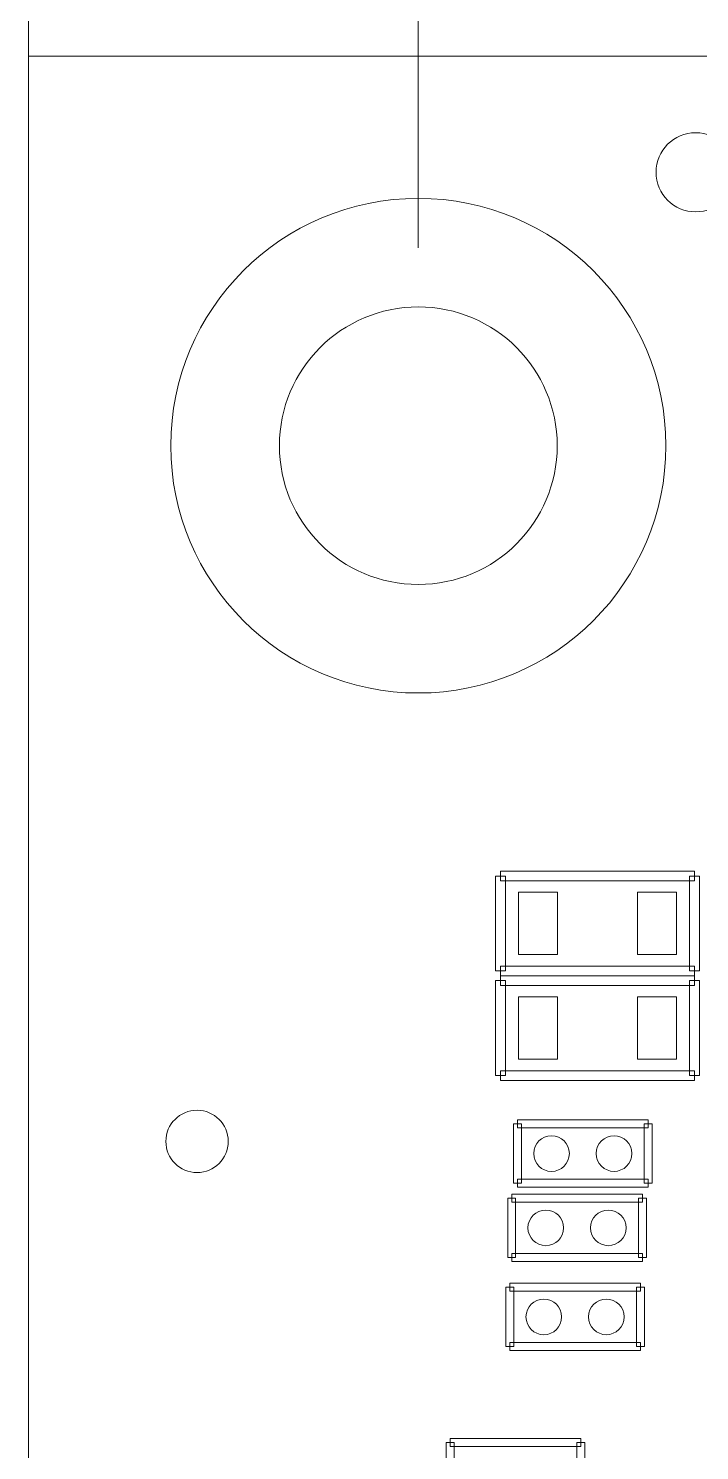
# Model space of a CAD drawing. Header units: millimetres. Extents: x -32 to 79, y -57 to 20.
# Drawn here: x -31.56 to -22.95, y -15.25 to 3.01 of the extents above; entities that cross this region are included whole.
import ezdxf

# ---------------------------------------------------------------- set-up
doc = ezdxf.new("R2010")
doc.units = ezdxf.units.MM
doc.header["$MEASUREMENT"] = 0
for name, color, linetype in [('BG_OUTLINE', 7, 'Continuous'), ('BG_SILKSCREEN_TOP', 7, 'Continuous'), ('PG_SILKSCREEN_TOP', 7, 'Continuous'), ('PIN_TOP', 7, 'Continuous')]:
    doc.layers.add(name, color=color, linetype=linetype)

msp = doc.modelspace()

# ---------------------------------------------------------------- linework, layer by layer
at = {"layer": 'BG_OUTLINE', "lineweight": 9}
msp.add_open_spline([(-31.5602, -57.3483), (-31.5602, -57.3483), (-31.5602, 2.6515), (-31.5602, 2.6515), (-31.5602, 2.6515), (-31.5602, 2.6515), (48.4395, 2.6515), (48.4395, 2.6515), (48.4395, 2.6515), (48.4395, 2.6515), (48.4395, -57.3483), (48.4395, -57.3483), (48.4395, -57.3483), (48.4395, -57.3483), (-31.5602, -57.3483), (-31.5602, -57.3483)], degree=3, knots=[0, 0, 0, 0, 0.25, 0.25, 0.25, 0.25, 0.5, 0.5, 0.5, 0.5, 0.75, 0.75, 0.75, 0.75, 1, 1, 1, 1], dxfattribs=at)
at = {"layer": 'BG_SILKSCREEN_TOP', "lineweight": 20}
msp.add_ellipse((-26.5602, -2.3484), major_axis=(0, 1.7815), ratio=1, dxfattribs=at)
for points in [[(-31.5602, -3.3672), (-31.5602, -3.3672), (-31.5602, 20.4339), (-31.5602, 20.4339)], [(-26.5602, 0.1916), (-26.5602, 0.1916), (-26.5602, 13.3287), (-26.5602, 13.3287)]]:
    msp.add_open_spline(points, degree=3, dxfattribs=at)
at = {"layer": 'PG_SILKSCREEN_TOP', "lineweight": 9}
for points in [[(-23.0182, -7.8094), (-23.0182, -7.8094), (-23.0182, -7.9364), (-23.0182, -7.9364), (-23.0182, -7.9364), (-23.0182, -7.9364), (-25.5074, -7.9364), (-25.5074, -7.9364), (-25.5074, -7.9364), (-25.5074, -7.9364), (-25.5074, -7.8094), (-25.5074, -7.8094), (-25.5074, -7.8094), (-25.5074, -7.8094), (-23.0182, -7.8094), (-23.0182, -7.8094)], [(-25.5709, -7.8729), (-25.5709, -7.8729), (-25.4439, -7.8729), (-25.4439, -7.8729), (-25.4439, -7.8729), (-25.4439, -7.8729), (-25.4439, -9.0921), (-25.4439, -9.0921), (-25.4439, -9.0921), (-25.4439, -9.0921), (-25.5709, -9.0921), (-25.5709, -9.0921), (-25.5709, -9.0921), (-25.5709, -9.0921), (-25.5709, -7.8729), (-25.5709, -7.8729)], [(-22.9547, -9.0921), (-22.9547, -9.0921), (-23.0817, -9.0921), (-23.0817, -9.0921), (-23.0817, -9.0921), (-23.0817, -9.0921), (-23.0817, -7.8729), (-23.0817, -7.8729), (-23.0817, -7.8729), (-23.0817, -7.8729), (-22.9547, -7.8729), (-22.9547, -7.8729), (-22.9547, -7.8729), (-22.9547, -7.8729), (-22.9547, -9.0921), (-22.9547, -9.0921)], [(-25.5074, -9.1556), (-25.5074, -9.1556), (-25.5074, -9.0286), (-25.5074, -9.0286), (-25.5074, -9.0286), (-25.5074, -9.0286), (-23.0182, -9.0286), (-23.0182, -9.0286), (-23.0182, -9.0286), (-23.0182, -9.0286), (-23.0182, -9.1556), (-23.0182, -9.1556), (-23.0182, -9.1556), (-23.0182, -9.1556), (-25.5074, -9.1556), (-25.5074, -9.1556)], [(-25.5709, -9.2166), (-25.5709, -9.2166), (-25.4439, -9.2166), (-25.4439, -9.2166), (-25.4439, -9.2166), (-25.4439, -9.2166), (-25.4439, -10.4358), (-25.4439, -10.4358), (-25.4439, -10.4358), (-25.4439, -10.4358), (-25.5709, -10.4358), (-25.5709, -10.4358), (-25.5709, -10.4358), (-25.5709, -10.4358), (-25.5709, -9.2166), (-25.5709, -9.2166)], [(-23.0182, -9.1531), (-23.0182, -9.1531), (-23.0182, -9.2801), (-23.0182, -9.2801), (-23.0182, -9.2801), (-23.0182, -9.2801), (-25.5074, -9.2801), (-25.5074, -9.2801), (-25.5074, -9.2801), (-25.5074, -9.2801), (-25.5074, -9.1531), (-25.5074, -9.1531), (-25.5074, -9.1531), (-25.5074, -9.1531), (-23.0182, -9.1531), (-23.0182, -9.1531)], [(-22.9547, -10.4358), (-22.9547, -10.4358), (-23.0817, -10.4358), (-23.0817, -10.4358), (-23.0817, -10.4358), (-23.0817, -10.4358), (-23.0817, -9.2166), (-23.0817, -9.2166), (-23.0817, -9.2166), (-23.0817, -9.2166), (-22.9547, -9.2166), (-22.9547, -9.2166), (-22.9547, -9.2166), (-22.9547, -9.2166), (-22.9547, -10.4358), (-22.9547, -10.4358)], [(-25.5074, -10.4993), (-25.5074, -10.4993), (-25.5074, -10.3723), (-25.5074, -10.3723), (-25.5074, -10.3723), (-25.5074, -10.3723), (-23.0182, -10.3723), (-23.0182, -10.3723), (-23.0182, -10.3723), (-23.0182, -10.3723), (-23.0182, -10.4993), (-23.0182, -10.4993), (-23.0182, -10.4993), (-23.0182, -10.4993), (-25.5074, -10.4993), (-25.5074, -10.4993)], [(-25.2382, -11.8176), (-25.2382, -11.8176), (-25.3398, -11.8176), (-25.3398, -11.8176), (-25.3398, -11.8176), (-25.3398, -11.8176), (-25.3398, -11.0556), (-25.3398, -11.0556), (-25.3398, -11.0556), (-25.3398, -11.0556), (-25.2382, -11.0556), (-25.2382, -11.0556), (-25.2382, -11.0556), (-25.2382, -11.0556), (-25.2382, -11.8176), (-25.2382, -11.8176)], [(-25.289, -11.1064), (-25.289, -11.1064), (-25.289, -11.0048), (-25.289, -11.0048), (-25.289, -11.0048), (-25.289, -11.0048), (-23.6126, -11.0048), (-23.6126, -11.0048), (-23.6126, -11.0048), (-23.6126, -11.0048), (-23.6126, -11.1064), (-23.6126, -11.1064), (-23.6126, -11.1064), (-23.6126, -11.1064), (-25.289, -11.1064), (-25.289, -11.1064)], [(-23.6634, -11.0556), (-23.6634, -11.0556), (-23.5618, -11.0556), (-23.5618, -11.0556), (-23.5618, -11.0556), (-23.5618, -11.0556), (-23.5618, -11.8176), (-23.5618, -11.8176), (-23.5618, -11.8176), (-23.5618, -11.8176), (-23.6634, -11.8176), (-23.6634, -11.8176), (-23.6634, -11.8176), (-23.6634, -11.8176), (-23.6634, -11.0556), (-23.6634, -11.0556)], [(-23.6126, -11.7668), (-23.6126, -11.7668), (-23.6126, -11.8684), (-23.6126, -11.8684), (-23.6126, -11.8684), (-23.6126, -11.8684), (-25.289, -11.8684), (-25.289, -11.8684), (-25.289, -11.8684), (-25.289, -11.8684), (-25.289, -11.7668), (-25.289, -11.7668), (-25.289, -11.7668), (-25.289, -11.7668), (-23.6126, -11.7668), (-23.6126, -11.7668)], [(-25.3118, -12.7713), (-25.3118, -12.7713), (-25.4134, -12.7713), (-25.4134, -12.7713), (-25.4134, -12.7713), (-25.4134, -12.7713), (-25.4134, -12.0093), (-25.4134, -12.0093), (-25.4134, -12.0093), (-25.4134, -12.0093), (-25.3118, -12.0093), (-25.3118, -12.0093), (-25.3118, -12.0093), (-25.3118, -12.0093), (-25.3118, -12.7713), (-25.3118, -12.7713)], [(-25.3626, -12.0601), (-25.3626, -12.0601), (-25.3626, -11.9585), (-25.3626, -11.9585), (-25.3626, -11.9585), (-25.3626, -11.9585), (-23.6862, -11.9585), (-23.6862, -11.9585), (-23.6862, -11.9585), (-23.6862, -11.9585), (-23.6862, -12.0601), (-23.6862, -12.0601), (-23.6862, -12.0601), (-23.6862, -12.0601), (-25.3626, -12.0601), (-25.3626, -12.0601)], [(-23.737, -12.0093), (-23.737, -12.0093), (-23.6354, -12.0093), (-23.6354, -12.0093), (-23.6354, -12.0093), (-23.6354, -12.0093), (-23.6354, -12.7713), (-23.6354, -12.7713), (-23.6354, -12.7713), (-23.6354, -12.7713), (-23.737, -12.7713), (-23.737, -12.7713), (-23.737, -12.7713), (-23.737, -12.7713), (-23.737, -12.0093), (-23.737, -12.0093)], [(-23.6862, -12.7205), (-23.6862, -12.7205), (-23.6862, -12.8221), (-23.6862, -12.8221), (-23.6862, -12.8221), (-23.6862, -12.8221), (-25.3626, -12.8221), (-25.3626, -12.8221), (-25.3626, -12.8221), (-25.3626, -12.8221), (-25.3626, -12.7205), (-25.3626, -12.7205), (-25.3626, -12.7205), (-25.3626, -12.7205), (-23.6862, -12.7205), (-23.6862, -12.7205)], [(-25.388, -13.2031), (-25.388, -13.2031), (-25.388, -13.1015), (-25.388, -13.1015), (-25.388, -13.1015), (-25.388, -13.1015), (-23.7116, -13.1015), (-23.7116, -13.1015), (-23.7116, -13.1015), (-23.7116, -13.1015), (-23.7116, -13.2031), (-23.7116, -13.2031), (-23.7116, -13.2031), (-23.7116, -13.2031), (-25.388, -13.2031), (-25.388, -13.2031)], [(-25.3372, -13.9143), (-25.3372, -13.9143), (-25.4388, -13.9143), (-25.4388, -13.9143), (-25.4388, -13.9143), (-25.4388, -13.9143), (-25.4388, -13.1523), (-25.4388, -13.1523), (-25.4388, -13.1523), (-25.4388, -13.1523), (-25.3372, -13.1523), (-25.3372, -13.1523), (-25.3372, -13.1523), (-25.3372, -13.1523), (-25.3372, -13.9143), (-25.3372, -13.9143)], [(-23.7624, -13.1523), (-23.7624, -13.1523), (-23.6608, -13.1523), (-23.6608, -13.1523), (-23.6608, -13.1523), (-23.6608, -13.1523), (-23.6608, -13.9143), (-23.6608, -13.9143), (-23.6608, -13.9143), (-23.6608, -13.9143), (-23.7624, -13.9143), (-23.7624, -13.9143), (-23.7624, -13.9143), (-23.7624, -13.9143), (-23.7624, -13.1523), (-23.7624, -13.1523)], [(-23.7116, -13.8635), (-23.7116, -13.8635), (-23.7116, -13.9651), (-23.7116, -13.9651), (-23.7116, -13.9651), (-23.7116, -13.9651), (-25.388, -13.9651), (-25.388, -13.9651), (-25.388, -13.9651), (-25.388, -13.9651), (-25.388, -13.8635), (-25.388, -13.8635), (-25.388, -13.8635), (-25.388, -13.8635), (-23.7116, -13.8635), (-23.7116, -13.8635)], [(-26.1018, -15.907), (-26.1018, -15.907), (-26.2034, -15.907), (-26.2034, -15.907), (-26.2034, -15.907), (-26.2034, -15.907), (-26.2034, -15.145), (-26.2034, -15.145), (-26.2034, -15.145), (-26.2034, -15.145), (-26.1018, -15.145), (-26.1018, -15.145), (-26.1018, -15.145), (-26.1018, -15.145), (-26.1018, -15.907), (-26.1018, -15.907)], [(-26.1526, -15.1958), (-26.1526, -15.1958), (-26.1526, -15.0942), (-26.1526, -15.0942), (-26.1526, -15.0942), (-26.1526, -15.0942), (-24.4762, -15.0942), (-24.4762, -15.0942), (-24.4762, -15.0942), (-24.4762, -15.0942), (-24.4762, -15.1958), (-24.4762, -15.1958), (-24.4762, -15.1958), (-24.4762, -15.1958), (-26.1526, -15.1958), (-26.1526, -15.1958)], [(-24.527, -15.145), (-24.527, -15.145), (-24.4254, -15.145), (-24.4254, -15.145), (-24.4254, -15.145), (-24.4254, -15.145), (-24.4254, -15.907), (-24.4254, -15.907), (-24.4254, -15.907), (-24.4254, -15.907), (-24.527, -15.907), (-24.527, -15.907), (-24.527, -15.907), (-24.527, -15.907), (-24.527, -15.145), (-24.527, -15.145)]]:
    msp.add_open_spline(points, degree=3, knots=[0, 0, 0, 0, 0.25, 0.25, 0.25, 0.25, 0.5, 0.5, 0.5, 0.5, 0.75, 0.75, 0.75, 0.75, 1, 1, 1, 1], dxfattribs=at)
at = {"layer": 'PIN_TOP', "lineweight": 9}
for points in [[(-22.495, 1.1617), (-22.495, 1.4423), (-22.7224, 1.6697), (-23.003, 1.6697), (-23.003, 1.6697), (-23.2835, 1.6697), (-23.511, 1.4423), (-23.511, 1.1617), (-23.511, 1.1617), (-23.511, 0.8812), (-23.2835, 0.6537), (-23.003, 0.6537), (-23.003, 0.6537), (-22.7224, 0.6537), (-22.495, 0.8812), (-22.495, 1.1617)], [(-23.3852, -2.3484), (-23.3852, -0.5949), (-24.8067, 0.8265), (-26.5602, 0.8265), (-26.5602, 0.8265), (-28.3137, 0.8265), (-29.7352, -0.5949), (-29.7352, -2.3484), (-29.7352, -2.3484), (-29.7352, -4.1019), (-28.3137, -5.5234), (-26.5602, -5.5234), (-26.5602, -5.5234), (-24.8067, -5.5234), (-23.3852, -4.102), (-23.3852, -2.3485)], [(-24.7747, -8.0825), (-24.7747, -8.0825), (-24.7747, -8.8826), (-24.7747, -8.8826), (-24.7747, -8.8826), (-24.7747, -8.8826), (-25.2749, -8.8826), (-25.2749, -8.8826), (-25.2749, -8.8826), (-25.2749, -8.8826), (-25.2749, -8.0825), (-25.2749, -8.0825), (-25.2749, -8.0825), (-25.2749, -8.0825), (-24.7747, -8.0825), (-24.7747, -8.0825)], [(-23.2507, -8.0825), (-23.2507, -8.0825), (-23.2507, -8.8826), (-23.2507, -8.8826), (-23.2507, -8.8826), (-23.2507, -8.8826), (-23.7509, -8.8826), (-23.7509, -8.8826), (-23.7509, -8.8826), (-23.7509, -8.8826), (-23.7509, -8.0825), (-23.7509, -8.0825), (-23.7509, -8.0825), (-23.7509, -8.0825), (-23.2507, -8.0825), (-23.2507, -8.0825)], [(-24.7747, -9.4261), (-24.7747, -9.4261), (-24.7747, -10.2262), (-24.7747, -10.2262), (-24.7747, -10.2262), (-24.7747, -10.2262), (-25.2749, -10.2262), (-25.2749, -10.2262), (-25.2749, -10.2262), (-25.2749, -10.2262), (-25.2749, -9.4261), (-25.2749, -9.4261), (-25.2749, -9.4261), (-25.2749, -9.4261), (-24.7747, -9.4261), (-24.7747, -9.4261)], [(-23.2507, -9.4261), (-23.2507, -9.4261), (-23.2507, -10.2262), (-23.2507, -10.2262), (-23.2507, -10.2262), (-23.2507, -10.2262), (-23.7509, -10.2262), (-23.7509, -10.2262), (-23.7509, -10.2262), (-23.7509, -10.2262), (-23.7509, -9.4261), (-23.7509, -9.4261), (-23.7509, -9.4261), (-23.7509, -9.4261), (-23.2507, -9.4261), (-23.2507, -9.4261)], [(-28.9979, -11.2803), (-28.9979, -11.0594), (-29.177, -10.8803), (-29.3979, -10.8803), (-29.3979, -10.8803), (-29.6189, -10.8803), (-29.798, -11.0594), (-29.798, -11.2803), (-29.798, -11.2803), (-29.798, -11.5013), (-29.6189, -11.6804), (-29.3979, -11.6804), (-29.3979, -11.6804), (-29.177, -11.6804), (-28.9979, -11.5013), (-28.9979, -11.2803)], [(-24.623, -11.4366), (-24.623, -11.3103), (-24.7253, -11.208), (-24.8516, -11.208), (-24.8516, -11.208), (-24.9778, -11.208), (-25.0802, -11.3103), (-25.0802, -11.4366), (-25.0802, -11.4366), (-25.0802, -11.5628), (-24.9778, -11.6652), (-24.8516, -11.6652), (-24.8516, -11.6652), (-24.7253, -11.6652), (-24.623, -11.5628), (-24.623, -11.4366)], [(-23.8213, -11.4366), (-23.8213, -11.3103), (-23.9237, -11.208), (-24.0499, -11.208), (-24.0499, -11.208), (-24.1762, -11.208), (-24.2785, -11.3103), (-24.2785, -11.4366), (-24.2785, -11.4366), (-24.2785, -11.5628), (-24.1762, -11.6652), (-24.0499, -11.6652), (-24.0499, -11.6652), (-23.9237, -11.6652), (-23.8213, -11.5628), (-23.8213, -11.4366)], [(-24.6966, -12.3903), (-24.6966, -12.2641), (-24.799, -12.1617), (-24.9252, -12.1617), (-24.9252, -12.1617), (-25.0515, -12.1617), (-25.1538, -12.2641), (-25.1538, -12.3903), (-25.1538, -12.3903), (-25.1538, -12.5166), (-25.0515, -12.6189), (-24.9252, -12.6189), (-24.9252, -12.6189), (-24.799, -12.6189), (-24.6966, -12.5166), (-24.6966, -12.3903)], [(-23.895, -12.3903), (-23.895, -12.2641), (-23.9973, -12.1617), (-24.1236, -12.1617), (-24.1236, -12.1617), (-24.2499, -12.1617), (-24.3522, -12.2641), (-24.3522, -12.3903), (-24.3522, -12.3903), (-24.3522, -12.5166), (-24.2499, -12.6189), (-24.1236, -12.6189), (-24.1236, -12.6189), (-23.9973, -12.6189), (-23.895, -12.5166), (-23.895, -12.3903)], [(-24.722, -13.5333), (-24.722, -13.4071), (-24.8244, -13.3047), (-24.9506, -13.3047), (-24.9506, -13.3047), (-25.0769, -13.3047), (-25.1792, -13.4071), (-25.1792, -13.5333), (-25.1792, -13.5333), (-25.1792, -13.6596), (-25.0769, -13.7619), (-24.9506, -13.7619), (-24.9506, -13.7619), (-24.8244, -13.7619), (-24.722, -13.6596), (-24.722, -13.5333)], [(-23.9204, -13.5333), (-23.9204, -13.4071), (-24.0227, -13.3047), (-24.149, -13.3047), (-24.149, -13.3047), (-24.2753, -13.3047), (-24.3776, -13.4071), (-24.3776, -13.5333), (-24.3776, -13.5333), (-24.3776, -13.6596), (-24.2753, -13.7619), (-24.149, -13.7619), (-24.149, -13.7619), (-24.0227, -13.7619), (-23.9204, -13.6596), (-23.9204, -13.5333)]]:
    msp.add_open_spline(points, degree=3, knots=[0, 0, 0, 0, 0.25, 0.25, 0.25, 0.25, 0.5, 0.5, 0.5, 0.5, 0.75, 0.75, 0.75, 0.75, 1, 1, 1, 1], dxfattribs=at)

doc.saveas('drawing.dxf')
